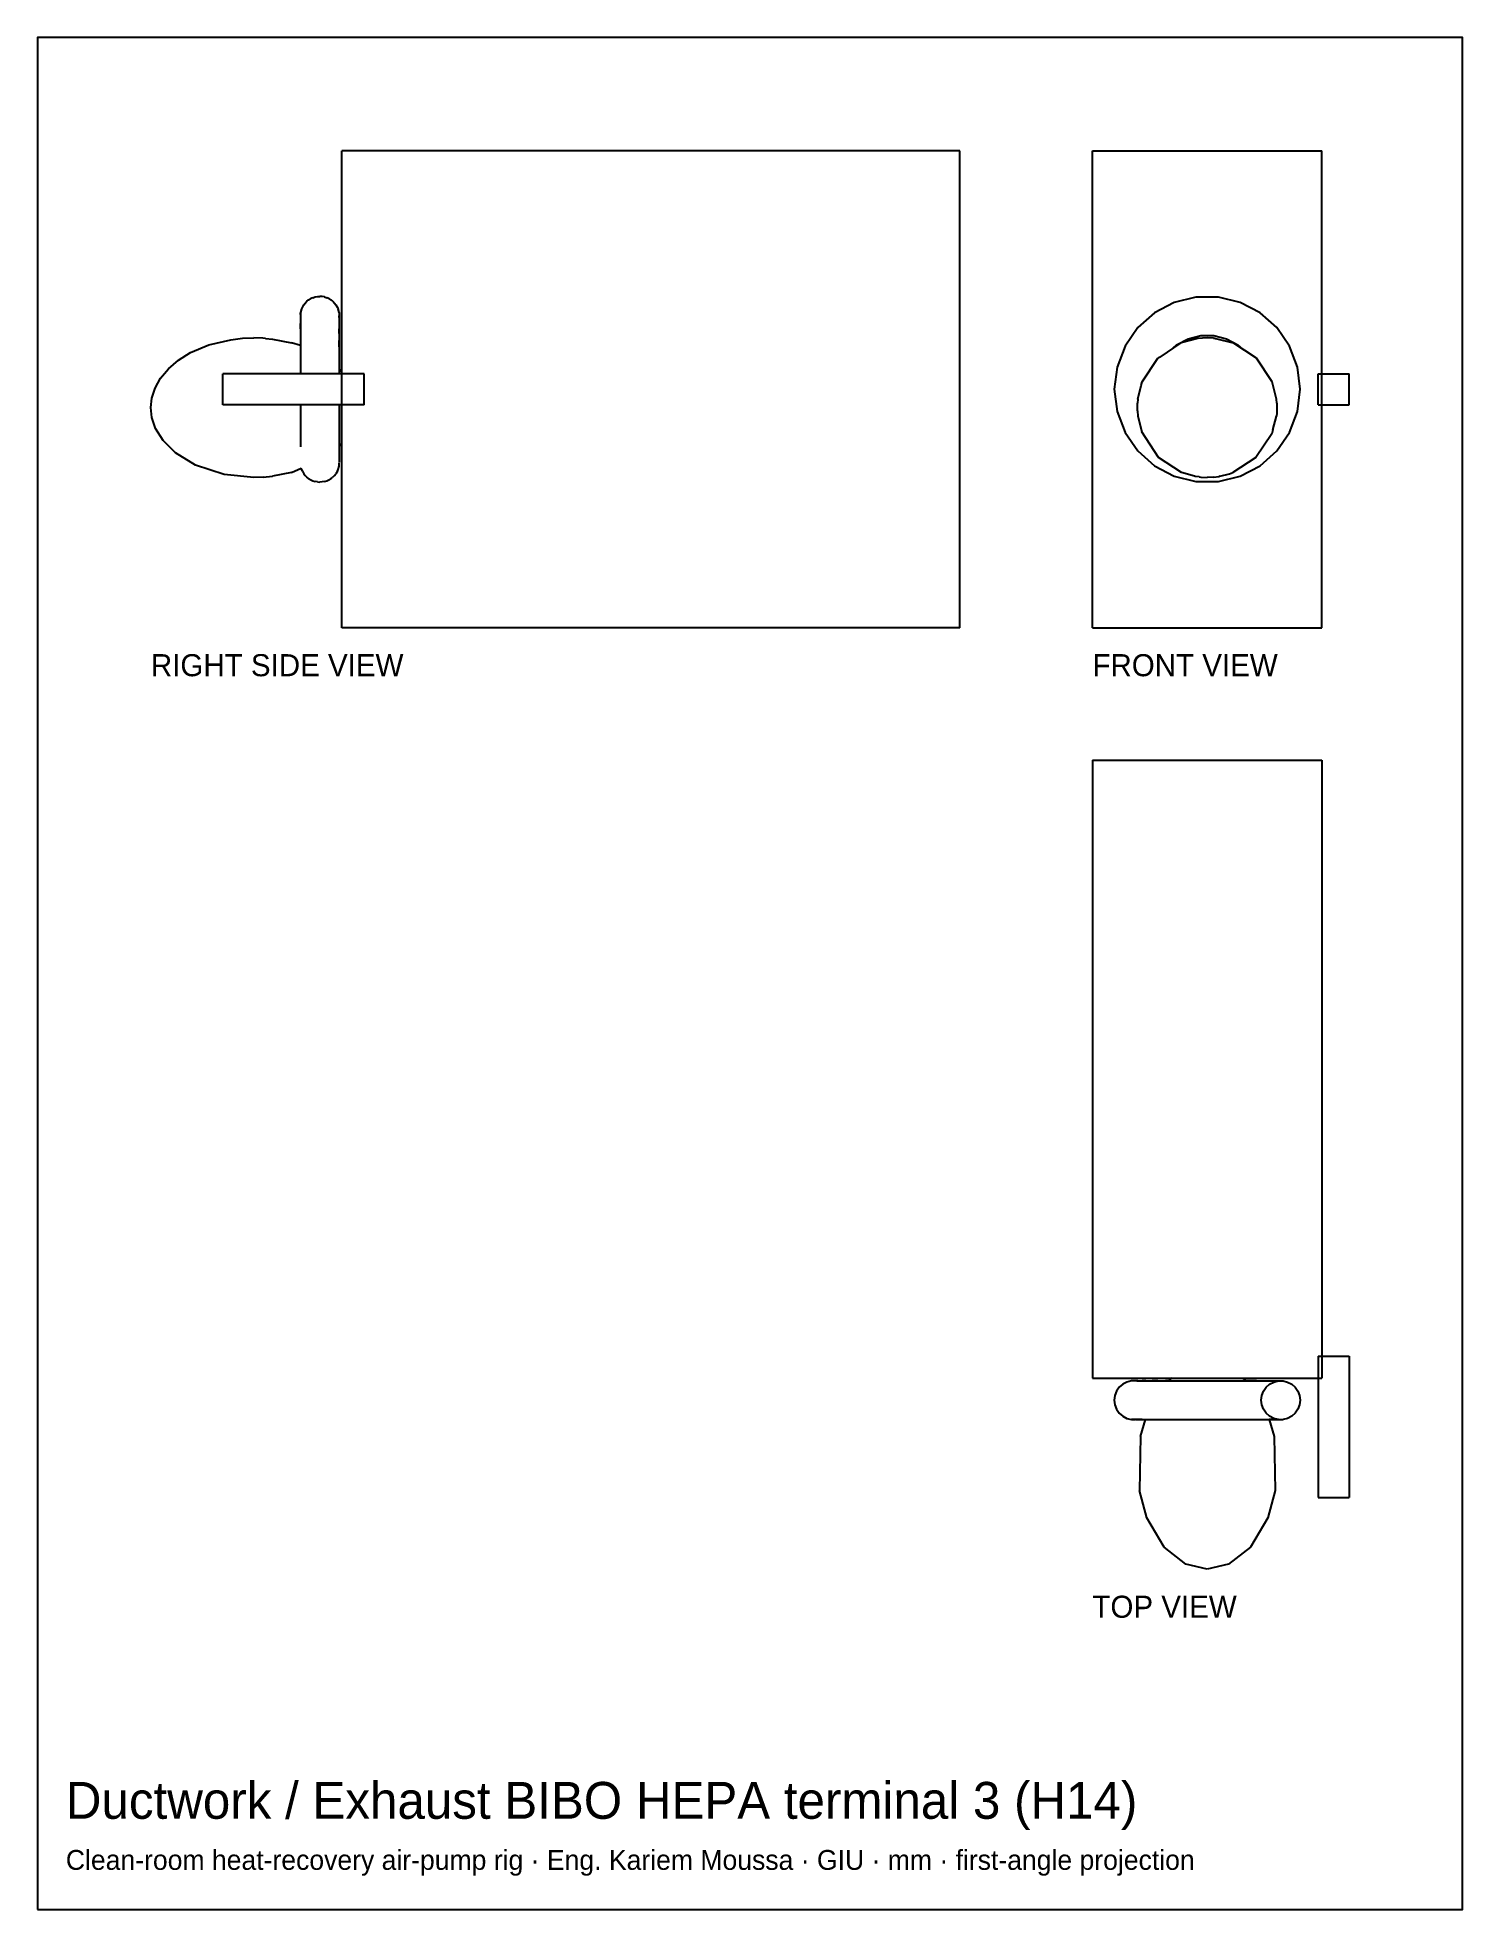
# Model space of a CAD drawing. Header units: millimetres. Extents: x 381 to 542, y -131 to 81.
import ezdxf

# ---------------------------------------------------------------- set-up
doc = ezdxf.new("R2010")
doc.units = ezdxf.units.MM
for name, color, linetype in [('BORDER', 7, 'Continuous'), ('HIDDEN', 8, 'Continuous'), ('TEXT', 5, 'Continuous'), ('VISIBLE', 7, 'Continuous')]:
    doc.layers.add(name, color=color, linetype=linetype)

msp = doc.modelspace()

# ---------------------------------------------------------------- linework, layer by layer
at = {"layer": 'BORDER'}
msp.add_lwpolyline([(380.51, -130.69), (541.92, -130.69), (541.92, 81.35), (380.51, 81.35)], close=True, dxfattribs=at)
at = {"layer": 'HIDDEN'}
for points in [[(485, 68.5), (415, 68.5)], [(415, 14.5), (415, 68.5)], [(485, 14.5), (485, 68.5)], [(500, 68.5), (526, 68.5)], [(500, 14.5), (500, 68.5)], [(526, 14.5), (526, 68.5)], [(417.5, 43.25), (401.5, 43.25)], [(401.5, 39.75), (401.5, 43.25)], [(415, 39.75), (415, 43.25)], [(417.5, 39.75), (417.5, 43.25)], [(525.57, 43.25), (529.07, 43.25)], [(525.57, 39.75), (525.57, 43.25)], [(526, 39.75), (526, 43.25)], [(529.07, 39.75), (529.07, 43.25)], [(417.5, 39.75), (401.5, 39.75)], [(525.57, 39.75), (529.07, 39.75)], [(485, 14.5), (415, 14.5)], [(500, 14.5), (526, 14.5)], [(500, -0.5), (526, -0.5)], [(500, -0.5), (500, -70.5)], [(526, -0.5), (526, -70.5)], [(525.57, -68), (526, -68)], [(525.57, -68), (529.07, -68)], [(525.57, -68), (525.57, -70.5)], [(525.57, -68), (525.57, -84)], [(529.07, -68), (529.07, -84)], [(500, -70.5), (526, -70.5)], [(519.18, -72.47), (519.37, -71.98)], [(519.37, -71.98), (519.67, -71.54)], [(519.67, -71.54), (520.07, -71.19)], [(520.07, -71.19), (520.54, -70.94)], [(520.54, -70.94), (521.05, -70.82)], [(521.05, -70.82), (521.59, -70.82)], [(519.12, -73), (519.18, -72.47)], [(519.18, -73.53), (519.12, -73)], [(519.37, -74.02), (519.18, -73.53)], [(519.67, -74.46), (519.37, -74.02)], [(520.07, -74.81), (519.67, -74.46)], [(520.54, -75.06), (520.07, -74.81)], [(521.05, -75.18), (520.54, -75.06)], [(525.57, -84), (529.07, -84)]]:
    msp.add_lwpolyline(points, dxfattribs=at)
at = {"layer": 'VISIBLE'}
for points in [[(485, 68.5), (415, 68.5)], [(415, 43.25), (415, 68.5)], [(485, 14.5), (485, 68.5)], [(500, 68.5), (526, 68.5)], [(500, 14.5), (500, 68.5)], [(526, 43.25), (526, 68.5)], [(410.52, 50.78), (410.69, 51.07)], [(410.69, 51.07), (410.83, 51.25)], [(410.83, 51.25), (411.04, 51.47)], [(411.04, 51.47), (411.23, 51.62)], [(411.23, 51.62), (411.48, 51.77)], [(411.71, 51.87), (411.48, 51.77)], [(411.71, 51.87), (411.97, 51.96)], [(411.97, 51.96), (412.23, 52)], [(412.23, 52), (412.5, 52.02)], [(412.77, 52), (412.5, 52.02)], [(413.03, 51.96), (412.77, 52)], [(413.03, 51.96), (413.29, 51.87)], [(413.52, 51.77), (413.29, 51.87)], [(413.52, 51.77), (413.77, 51.62)], [(413.96, 51.47), (413.77, 51.62)], [(413.96, 51.47), (414.17, 51.25)], [(414.17, 51.25), (414.31, 51.07)], [(414.31, 51.07), (414.48, 50.78)], [(509.27, 51.34), (507.02, 50.16)], [(511.73, 51.94), (509.27, 51.34)], [(514.27, 51.94), (511.73, 51.94)], [(516.73, 51.34), (514.27, 51.94)], [(518.98, 50.16), (516.73, 51.34)], [(410.3, 49.76), (410.3, 49.55)], [(410.3, 49.55), (410.3, 49.28)], [(410.3, 49.28), (410.3, 48.92)], [(410.3, 48.35), (410.3, 48.96)], [(410.3, 48.92), (410.3, 48.35)], [(410.31, 49.98), (410.32, 50.09)], [(410.32, 50.09), (410.34, 50.2)], [(410.32, 50.09), (410.32, 50.02)], [(410.32, 50.02), (410.32, 49.55)], [(410.34, 50.2), (410.44, 50.6)], [(410.44, 50.6), (410.52, 50.78)], [(414.48, 50.78), (414.56, 50.6)], [(414.67, 50.21), (414.56, 50.6)], [(414.67, 50.21), (414.7, 50.09)], [(414.69, 49.81), (414.7, 49.28)], [(414.7, 49.76), (414.69, 49.81)], [(414.7, 50.09), (414.7, 49.76)], [(414.7, 49.62), (414.7, 49.7)], [(414.7, 49.28), (414.7, 48.92)], [(414.7, 48.92), (414.7, 48.35)], [(507.02, 50.16), (505.13, 48.48)], [(520.87, 48.48), (518.98, 50.16)], [(399.92, 46.53), (402.4, 47.12)], [(402.4, 47.12), (403.72, 47.28)], [(403.72, 47.28), (405.01, 47.32)], [(406.05, 47.29), (405.01, 47.32)], [(406.35, 47.27), (406.05, 47.29)], [(406.35, 47.27), (407.13, 47.19)], [(407.13, 47.19), (409.3, 46.77)], [(410.3, 46.45), (409.3, 46.77)], [(410.3, 48.35), (410.3, 47.85)], [(410.3, 47.85), (410.3, 47.02)], [(410.3, 47.02), (410.3, 46.28)], [(414.7, 48.35), (414.7, 47.85)], [(414.7, 47.81), (414.7, 48.35)], [(414.7, 47.85), (414.7, 47.02)], [(414.7, 47.02), (414.7, 46.31)], [(414.7, 46.29), (414.7, 47.02)], [(505.13, 48.48), (503.69, 46.39)], [(507.69, 45.15), (510.06, 46.76)], [(509.52, 46.54), (510.83, 47.22)], [(511.95, 47.25), (510.06, 46.76)], [(510.83, 47.22), (512.26, 47.58)], [(513, 47.32), (511.95, 47.25)], [(512.26, 47.58), (513.74, 47.58)], [(513.71, 47.29), (513, 47.32)], [(513.71, 47.29), (513.86, 47.28)], [(513.74, 47.58), (515.17, 47.22)], [(513.86, 47.28), (513.95, 47.26)], [(513.95, 47.26), (515.94, 46.76)], [(515.17, 47.22), (516.48, 46.54)], [(518.59, 45.01), (515.94, 46.76)], [(522.31, 46.39), (520.87, 48.48)], [(395.35, 43.83), (396.49, 44.81)], [(396.49, 44.81), (397.86, 45.66)], [(397.86, 45.66), (399.92, 46.53)], [(410.3, 46.28), (410.3, 45.37)], [(410.3, 45.37), (410.3, 44.49)], [(414.7, 46.31), (414.7, 45.37)], [(414.7, 45.37), (414.7, 44.49)], [(503.69, 46.39), (502.79, 44.02)], [(505.65, 42.33), (507.41, 45.01)], [(507.69, 45.15), (507.41, 45.01)], [(508.84, 45.93), (509.52, 46.54)], [(517.07, 46.01), (516.48, 46.54)], [(520.35, 42.33), (518.59, 45.01)], [(523.21, 44.02), (522.31, 46.39)], [(393.83, 41.64), (394.46, 42.76)], [(394.46, 42.76), (395.35, 43.83)], [(417.5, 43.25), (401.5, 43.25)], [(401.5, 39.75), (401.5, 43.25)], [(410.3, 44.49), (410.3, 43.49)], [(410.3, 43.49), (410.3, 43.25)], [(414.7, 44.49), (414.7, 43.49)], [(414.7, 43.8), (414.76, 43.75)], [(414.7, 43.49), (414.7, 43.25)], [(414.76, 43.75), (415, 43.48)], [(417.5, 39.75), (417.5, 43.25)], [(502.79, 44.02), (502.48, 41.5)], [(523.52, 41.5), (523.21, 44.02)], [(525.57, 43.25), (529.07, 43.25)], [(525.57, 39.75), (525.57, 43.25)], [(529.07, 39.75), (529.07, 43.25)], [(393.36, 39.42), (393.48, 40.51)], [(393.48, 40.51), (393.83, 41.64)], [(502.48, 41.5), (502.79, 38.98)], [(505.15, 40.37), (505.11, 39.92)], [(505.15, 40.37), (505.51, 41.94)], [(505.51, 41.94), (505.65, 42.33)], [(520.85, 40.37), (520.35, 42.33)], [(520.89, 39.92), (520.85, 40.37)], [(523.21, 38.98), (523.52, 41.5)], [(393.48, 38.32), (393.36, 39.42)], [(393.89, 37.07), (393.48, 38.32)], [(417.5, 39.75), (401.5, 39.75)], [(410.3, 39.75), (410.3, 39.51)], [(410.3, 39.51), (410.3, 38.5)], [(410.3, 38.5), (410.3, 37.63)], [(414.7, 39.75), (414.7, 39.51)], [(414.7, 39.51), (414.7, 38.5)], [(414.7, 38.5), (414.7, 37.63)], [(415, 14.5), (415, 39.75)], [(502.79, 38.98), (503.69, 36.61)], [(505.1, 39.42), (505.11, 39.92)], [(505.11, 39.06), (505.1, 39.42)], [(505.11, 39.06), (505.15, 38.47)], [(505.15, 38.47), (505.58, 36.7)], [(520.42, 36.92), (520.85, 38.47)], [(520.88, 38.78), (520.85, 38.47)], [(520.9, 39.42), (520.88, 38.78)], [(520.89, 39.92), (520.9, 39.42)], [(522.31, 36.61), (523.21, 38.98)], [(525.57, 39.75), (529.07, 39.75)], [(526, 14.5), (526, 39.75)], [(394.74, 35.69), (393.89, 37.07)], [(410.3, 37.63), (410.3, 36.69)], [(410.3, 36.69), (410.3, 35.98)], [(414.7, 37.63), (414.7, 36.69)], [(414.7, 36.69), (414.7, 35.98)], [(503.69, 36.61), (505.13, 34.52)], [(507.48, 33.76), (505.58, 36.7)], [(520.32, 36.44), (518.52, 33.76)], [(520.42, 36.92), (520.32, 36.44)], [(520.87, 34.52), (522.31, 36.61)], [(396.15, 34.29), (394.74, 35.69)], [(398.41, 32.91), (396.15, 34.29)], [(410.3, 35.98), (410.3, 35.15)], [(410.3, 35.15), (410.3, 34.97)], [(414.7, 35.98), (414.7, 35.21)], [(414.7, 35.21), (414.7, 34.65)], [(414.76, 35.09), (414.7, 35.04)], [(414.7, 34.65), (414.7, 33.97)], [(414.7, 33.97), (414.7, 33.72)], [(415, 35.36), (414.76, 35.09)], [(505.13, 34.52), (507.02, 32.84)], [(518.98, 32.84), (520.87, 34.52)], [(401.68, 31.85), (398.41, 32.91)], [(405.01, 31.52), (401.68, 31.85)], [(409.3, 32.07), (407.13, 31.65)], [(409.3, 32.07), (410.4, 32.56)], [(410.44, 32.4), (410.4, 32.56)], [(410.52, 32.22), (410.44, 32.4)], [(410.52, 32.22), (410.69, 31.93)], [(410.69, 31.93), (410.83, 31.75)], [(414.17, 31.75), (414.31, 31.93)], [(414.48, 32.22), (414.31, 31.93)], [(414.48, 32.22), (414.56, 32.4)], [(414.56, 32.4), (414.67, 32.79)], [(414.67, 32.79), (414.7, 32.91)], [(414.7, 33.45), (414.69, 33.24)], [(414.7, 32.91), (414.69, 33.16)], [(414.7, 33.72), (414.7, 33.45)], [(507.02, 32.84), (509.27, 31.66)], [(510.09, 32.07), (507.48, 33.76)], [(511.56, 31.65), (510.09, 32.07)], [(514.44, 31.65), (515.54, 31.94)], [(515.54, 31.94), (515.91, 32.07)], [(518.52, 33.76), (515.91, 32.07)], [(516.73, 31.66), (518.98, 32.84)], [(406.06, 31.55), (405.01, 31.52)], [(406.06, 31.55), (407.13, 31.65)], [(410.83, 31.75), (411.04, 31.53)], [(411.23, 31.38), (411.04, 31.53)], [(411.23, 31.38), (411.48, 31.23)], [(411.48, 31.23), (411.71, 31.13)], [(411.71, 31.13), (411.97, 31.04)], [(412.23, 31), (411.97, 31.04)], [(412.23, 31), (412.5, 30.98)], [(412.77, 31), (412.5, 30.98)], [(413.03, 31.04), (412.77, 31)], [(413.03, 31.04), (413.29, 31.13)], [(413.29, 31.13), (413.52, 31.23)], [(413.52, 31.23), (413.77, 31.38)], [(413.77, 31.38), (413.96, 31.53)], [(414.17, 31.75), (413.96, 31.53)], [(509.27, 31.66), (511.73, 31.06)], [(511.63, 31.64), (511.56, 31.65)], [(512.1, 31.57), (511.63, 31.64)], [(511.73, 31.06), (514.27, 31.06)], [(512.1, 31.57), (512.29, 31.55)], [(512.29, 31.55), (513, 31.52)], [(513.71, 31.55), (513, 31.52)], [(513.71, 31.55), (514.37, 31.64)], [(514.27, 31.06), (516.73, 31.66)], [(514.44, 31.65), (514.37, 31.64)], [(485, 14.5), (415, 14.5)], [(500, 14.5), (526, 14.5)], [(500, -0.5), (526, -0.5)], [(500, -0.5), (500, -70.5)], [(526, -0.5), (526, -70.5)], [(526, -68), (529.07, -68)], [(529.07, -68), (529.07, -84)], [(500, -70.5), (526, -70.5)], [(502.73, -71.98), (502.54, -72.47)], [(503.03, -71.54), (502.73, -71.98)], [(503.43, -71.19), (503.03, -71.54)], [(503.9, -70.94), (503.43, -71.19)], [(504.41, -70.82), (503.9, -70.94)], [(504.92, -70.8), (504.41, -70.82)], [(505.14, -70.8), (504.92, -70.8)], [(505.03, -70.8), (505.63, -70.8)], [(505.63, -70.8), (506.01, -70.8)], [(506.06, -70.8), (505.63, -70.8)], [(506.01, -70.8), (506.77, -70.8)], [(506.77, -70.8), (507.38, -70.8)], [(507.41, -70.8), (506.77, -70.8)], [(507.38, -70.8), (508.27, -70.8)], [(508.27, -70.8), (509.07, -70.8)], [(508.65, -70.8), (508.27, -70.8)], [(508.79, -70.63), (508.65, -70.8)], [(508.99, -70.5), (508.79, -70.63)], [(509.07, -70.8), (510.05, -70.8)], [(510.05, -70.8), (510.98, -70.8)], [(510.98, -70.8), (512, -70.8)], [(512, -70.8), (513, -70.8)], [(513, -70.8), (514, -70.8)], [(514, -70.8), (515.02, -70.8)], [(515.02, -70.8), (515.95, -70.8)], [(515.95, -70.8), (516.93, -70.8)], [(516.93, -70.8), (517.73, -70.8)], [(517.01, -70.5), (517.21, -70.63)], [(517.21, -70.63), (517.35, -70.8)], [(517.73, -70.8), (517.35, -70.8)], [(517.73, -70.8), (518.58, -70.8)], [(518.59, -70.8), (517.73, -70.8)], [(518.58, -70.8), (519.23, -70.8)], [(519.23, -70.8), (519.91, -70.8)], [(519.91, -70.8), (520.37, -70.8)], [(520.37, -70.8), (520.97, -70.8)], [(520.97, -70.8), (521.08, -70.81)], [(521.59, -70.82), (522.1, -70.94)], [(522.1, -70.94), (522.57, -71.19)], [(522.57, -71.19), (522.97, -71.54)], [(522.97, -71.54), (523.27, -71.98)], [(523.27, -71.98), (523.46, -72.47)], [(525.57, -70.5), (525.57, -84)], [(502.54, -72.47), (502.48, -73)], [(502.48, -73), (502.54, -73.53)], [(502.54, -73.53), (502.73, -74.02)], [(502.73, -74.02), (503.03, -74.46)], [(523.27, -74.02), (522.97, -74.46)], [(523.46, -73.53), (523.27, -74.02)], [(523.46, -72.47), (523.52, -73)], [(523.52, -73), (523.46, -73.53)], [(503.03, -74.46), (503.43, -74.81)], [(503.43, -74.81), (503.9, -75.06)], [(503.9, -75.06), (504.41, -75.18)], [(504.41, -75.18), (504.83, -75.18)], [(504.92, -75.2), (504.41, -75.18)], [(504.92, -75.19), (505.19, -75.2)], [(505.03, -75.2), (504.92, -75.2)], [(505.63, -75.2), (505.03, -75.2)], [(505.19, -75.2), (505.63, -75.2)], [(505.43, -77.12), (506, -75.2)], [(505.63, -75.2), (506.09, -75.2)], [(506.09, -75.2), (506.77, -75.2)], [(506.77, -75.2), (507.42, -75.2)], [(507.42, -75.2), (508.27, -75.2)], [(508.27, -75.2), (509.08, -75.2)], [(509.08, -75.2), (510.05, -75.2)], [(510.05, -75.2), (510.98, -75.2)], [(510.98, -75.2), (512, -75.2)], [(512, -75.2), (513, -75.2)], [(513, -75.2), (514, -75.2)], [(514, -75.2), (515.02, -75.2)], [(515.02, -75.2), (515.95, -75.2)], [(515.95, -75.2), (516.93, -75.2)], [(516.93, -75.2), (517.73, -75.2)], [(517.73, -75.2), (518.58, -75.2)], [(518.58, -75.2), (519.23, -75.2)], [(519.23, -75.2), (519.99, -75.2)], [(519.99, -75.2), (520.37, -75.2)], [(520.37, -75.2), (520, -75.2)], [(520, -75.2), (520.57, -77.12)], [(520.37, -75.2), (520.97, -75.2)], [(521.08, -75.2), (520.86, -75.2)], [(520.97, -75.2), (521.08, -75.2)], [(521.08, -75.2), (521.59, -75.18)], [(522.1, -75.06), (521.59, -75.18)], [(522.57, -74.81), (522.1, -75.06)], [(522.97, -74.46), (522.57, -74.81)], [(505.43, -77.12), (505.32, -83.22)], [(520.57, -77.12), (520.68, -83.22)], [(506.15, -86.31), (505.32, -83.22)], [(520.68, -83.22), (519.85, -86.31)], [(525.57, -84), (529.07, -84)], [(508.11, -89.64), (506.15, -86.31)], [(519.85, -86.31), (517.89, -89.64)], [(510.57, -91.57), (508.11, -89.64)], [(517.89, -89.64), (515.43, -91.57)], [(513, -92.14), (510.57, -91.57)], [(515.43, -91.57), (513, -92.14)]]:
    msp.add_lwpolyline(points, dxfattribs=at)

# ---------------------------------------------------------------- texts
at = {"layer": 'TEXT'}
for s, height, p in [('RIGHT SIDE VIEW', 2.5, (393.36, 9)), ('FRONT VIEW', 2.5, (500, 9)), ('TOP VIEW', 2.5, (500, -97.64)), ('Ductwork / Exhaust BIBO HEPA terminal 3 (H14)', 4.1765, (383.73, -120.41)), ('Clean-room heat-recovery air-pump rig · Eng. Kariem Moussa · GIU · mm · first-angle projection', 2.2489, (383.73, -126.19))]:
    msp.add_text(s, height=height, dxfattribs=at).set_placement(p)

doc.saveas('drawing.dxf')
